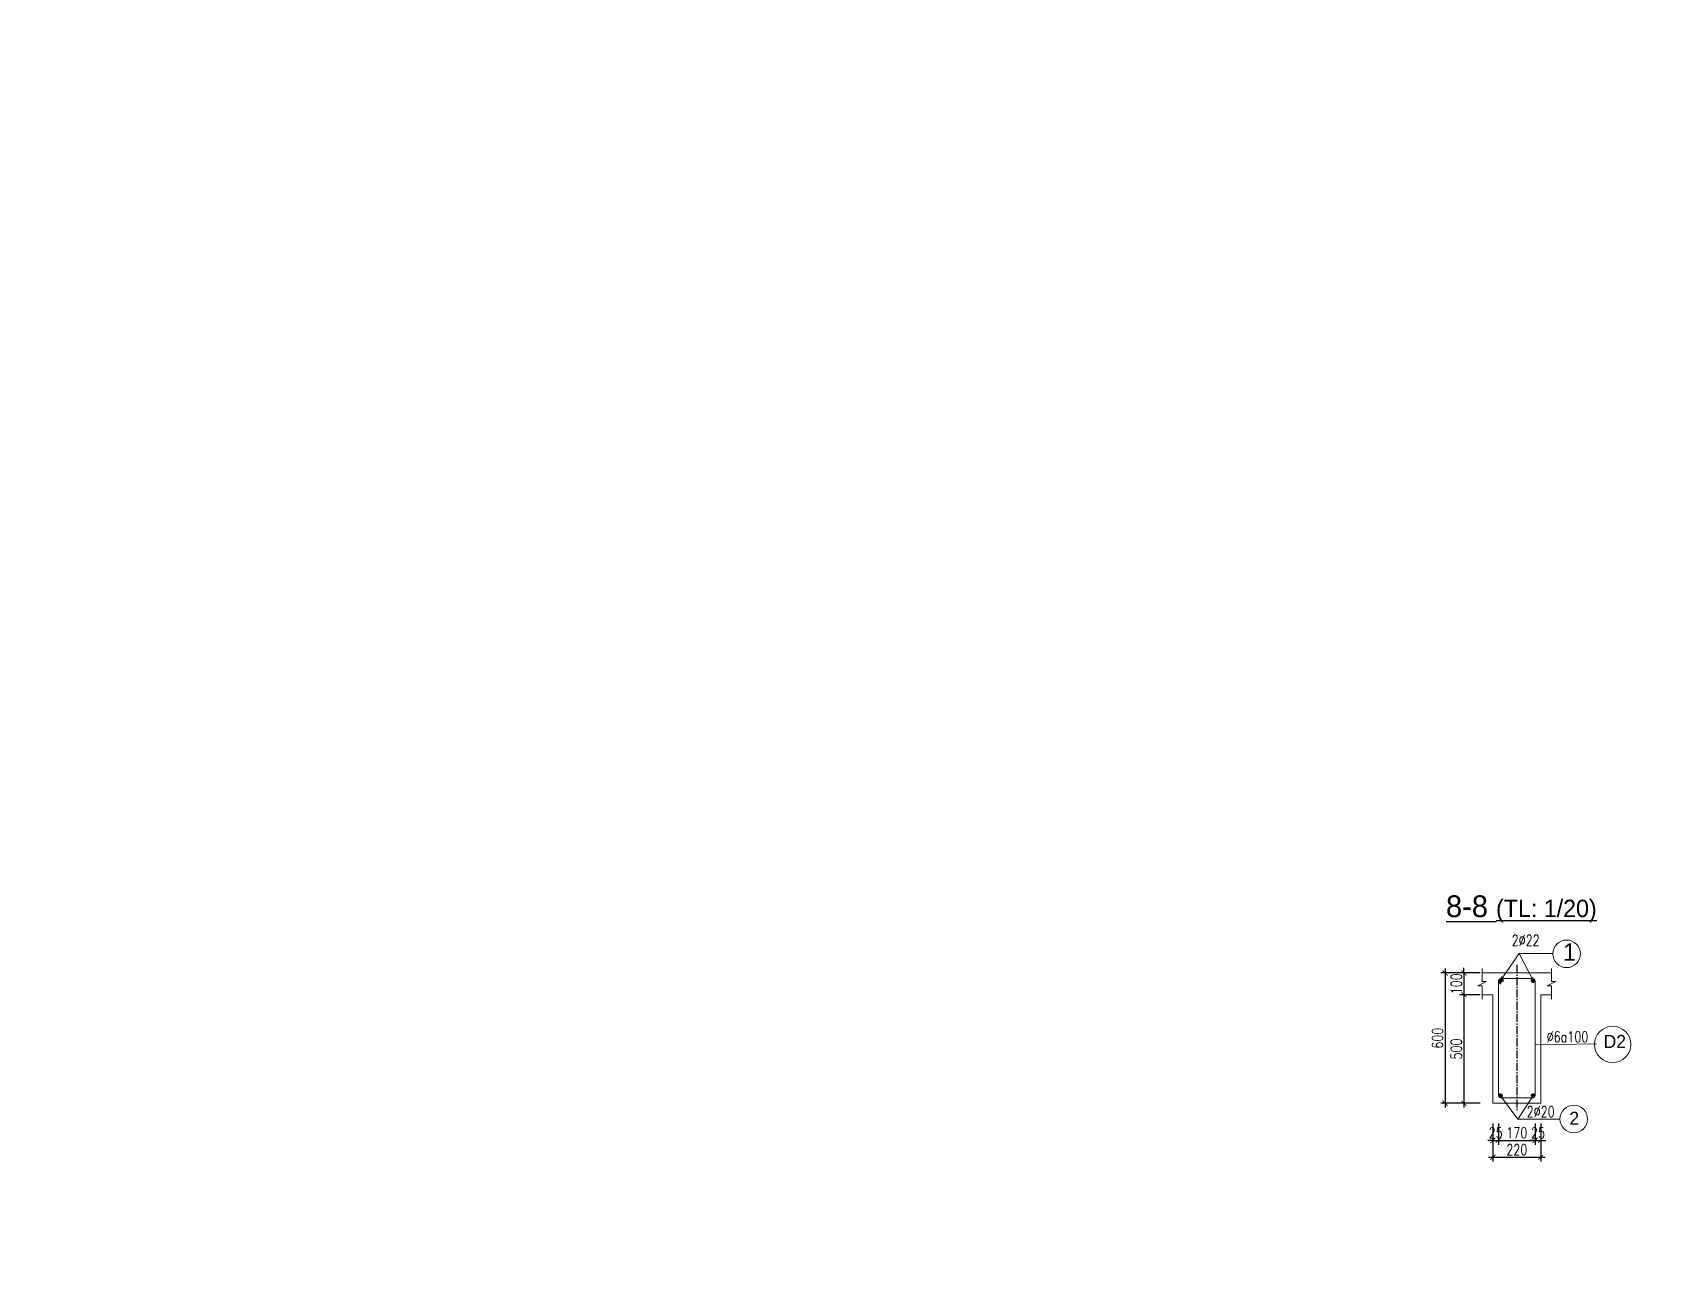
# Model space of a CAD drawing. Header units: millimetres. Extents: x -94324 to 105676, y -98316 to 125800.
# Drawn here: x -21675 to -14207, y 40870 to 46506 of the extents above; entities that cross this region are included whole.
import ezdxf

# ---------------------------------------------------------------- set-up
doc = ezdxf.new("R2010")
doc.units = ezdxf.units.MM
doc.header["$MEASUREMENT"] = 0
doc.linetypes.add('CENTER2', pattern=[1.125, 0.75, -0.125, 0.125, -0.125])
for name, color, linetype, lineweight in [('7', 7, 'Continuous', 20), ('8', 8, 'Continuous', 13), ('bao', 4, 'Continuous', 20), ('Dim', 8, 'Continuous', 15), ('THEP', 3, 'Continuous', 18), ('thepchu', 1, 'Continuous', 30)]:
    doc.layers.add(name, color=color, linetype=linetype, lineweight=lineweight)
doc.layers.add('TEXT', color=3, linetype='Continuous')
doc.layers.add('TRUCDX', color=9, linetype='CENTER2')
doc.styles.add('ROMANS', font='romans.shx', dxfattribs={"width": 0.75, "bigfont": 'vns.shx'})
doc.styles.add('romans.shx', font='romans.shx', dxfattribs={"width": 0.75, "bigfont": 'vns.shx'})
doc.styles.add('VNAVANTH', font='')
doc.styles.get('VNAVANTH').set_extended_font_data('.VnAvantH')
doc.dimstyles.new('1-20', dxfattribs={"dimscale": 20, "dimtxt": 2.5, "dimasz": 1.2, "dimexe": 1, "dimexo": 0, "dimgap": 0.5, "dimtad": 1, "dimdec": 0, "dimzin": 0, "dimdsep": 46, "dimtxsty": 'romans.shx', "dimblk": 'ARCHTICK', "dimcen": 0.09, "dimdle": 1, "dimclrd": 8, "dimclre": 8, "dimclrt": 3, "dimadec": 0, "dimazin": 0, "dimtfac": 1, "dimtdec": 0, "dimtix": 1, "dimtmove": 0, "dimatfit": 3, "dimfxl": 1, "dimtolj": 1, "dimtzin": 0, "dimarcsym": 0})

# ---------------------------------------------------------------- blocks, each defined once
blk = doc.blocks.new('thep')
at = {"layer": 'thepchu'}
for p, q in [((-0.5, 0), (0.5, 0)), ((-0.35, 0.35), (0.35, -0.35)), ((0.35, 0.35), (-0.35, -0.35)), ((0, 0.5), (0, -0.5))]:
    blk.add_line(p, q, dxfattribs=at)
at = {"layer": 'thepchu', "const_width": 0.0833}
blk.add_lwpolyline([(-0.5, 0, 1), (0.5, 0, 1), (-0.5, 0, 1)], format="xyb", dxfattribs=at)
blk = doc.blocks.new('_ArchTick')
at = {"layer": 'Dim', "color": 0, "const_width": 0.15}
blk.add_lwpolyline([(-0.5, -0.5), (0.5, 0.5)], dxfattribs=at)
blk = doc.blocks.new('*D97')
at = {"layer": 'Defpoints', "color": 0, "transparency": 16777216}
for p in [(-15006.5, 42175.5), (-15081, 42075.5), (-15006.5, 42075.5)]:
    blk.add_point(p, dxfattribs=at)
at = {"layer": 'Dim', "color": 8, "lineweight": -2, "transparency": 16777216}
for p, q in [((-15081, 42175.5), (-15081, 42199.5)), ((-15006.5, 42175.5), (-15101, 42175.5)), ((-15081, 42175.5), (-15081, 42075.5)), ((-15006.5, 42075.5), (-15101, 42075.5)), ((-15081, 42075.5), (-15081, 42051.5))]:
    blk.add_line(p, q, dxfattribs=at)
at = {"layer": 'Dim', "color": 8, "lineweight": -2, "transparency": 16777216, "xscale": 24, "yscale": 24, "zscale": 24}
for p, rotation in [((-15081, 42175.5), 270), ((-15081, 42075.5), 90)]:
    blk.add_blockref('_ArchTick', p, dxfattribs=dict(at, rotation=rotation))
at = {"layer": 'Dim', "color": 3, "transparency": 16777216, "insert": (-15116, 42125.5), "char_height": 50, "attachment_point": 5, "rotation": 90, "style": 'romans.shx'}
blk.add_mtext('\\A1;100', dxfattribs=at)
blk = doc.blocks.new('*D98')
at = {"layer": 'Defpoints', "color": 0, "transparency": 16777216}
for p in [(-15006.5, 42075.5), (-15081, 41575.5), (-15006.5, 41575.5)]:
    blk.add_point(p, dxfattribs=at)
at = {"layer": 'Dim', "color": 8, "lineweight": -2, "transparency": 16777216}
for p, q in [((-15006.5, 42075.5), (-15101, 42075.5)), ((-15081, 42095.5), (-15081, 41555.5)), ((-15006.5, 41575.5), (-15101, 41575.5))]:
    blk.add_line(p, q, dxfattribs=at)
at = {"layer": 'Dim', "color": 8, "lineweight": -2, "transparency": 16777216, "xscale": 24, "yscale": 24, "zscale": 24}
for p, rotation in [((-15081, 42075.5), 90), ((-15081, 41575.5), 270)]:
    blk.add_blockref('_ArchTick', p, dxfattribs=dict(at, rotation=rotation))
at = {"layer": 'Dim', "color": 3, "transparency": 16777216, "insert": (-15116, 41825.5), "char_height": 50, "attachment_point": 5, "rotation": 90, "style": 'romans.shx'}
blk.add_mtext('\\A1;500', dxfattribs=at)
blk = doc.blocks.new('*D99')
at = {"layer": 'Defpoints', "color": 0, "transparency": 16777216}
for p in [(-15006.5, 42175.5), (-15167.5, 41575.5), (-15006.5, 41575.5)]:
    blk.add_point(p, dxfattribs=at)
at = {"layer": 'Dim', "color": 8, "lineweight": -2, "transparency": 16777216}
for p, q in [((-15167.5, 42195.5), (-15167.5, 41555.5)), ((-15006.5, 42175.5), (-15187.5, 42175.5)), ((-15006.5, 41575.5), (-15187.5, 41575.5))]:
    blk.add_line(p, q, dxfattribs=at)
at = {"layer": 'Dim', "color": 8, "lineweight": -2, "transparency": 16777216, "xscale": 24, "yscale": 24, "zscale": 24}
for p, rotation in [((-15167.5, 42175.5), 90), ((-15167.5, 41575.5), 270)]:
    blk.add_blockref('_ArchTick', p, dxfattribs=dict(at, rotation=rotation))
at = {"layer": 'Dim', "color": 3, "transparency": 16777216, "insert": (-15202.5, 41875.5), "char_height": 50, "attachment_point": 5, "rotation": 90, "style": 'romans.shx'}
blk.add_mtext('\\A1;600', dxfattribs=at)
blk = doc.blocks.new('*D100')
at = {"layer": 'Defpoints', "color": 0, "transparency": 16777216}
for p in [(-14947.5, 41483), (-14922.5, 41483), (-14922.5, 41404.5)]:
    blk.add_point(p, dxfattribs=at)
at = {"layer": 'Dim', "color": 8, "lineweight": -2, "transparency": 16777216}
for p, q in [((-14947.5, 41483), (-14947.5, 41384.5)), ((-14922.5, 41483), (-14922.5, 41384.5)), ((-14947.5, 41404.5), (-14971.5, 41404.5)), ((-14947.5, 41404.5), (-14922.5, 41404.5)), ((-14922.5, 41404.5), (-14898.5, 41404.5))]:
    blk.add_line(p, q, dxfattribs=at)
at = {"layer": 'Dim', "color": 8, "lineweight": -2, "transparency": 16777216, "xscale": 24, "yscale": 24, "zscale": 24}
blk.add_blockref('_ArchTick', (-14947.5, 41404.5), dxfattribs=at)
at = {"layer": 'Dim', "color": 8, "lineweight": -2, "transparency": 16777216, "xscale": 24, "yscale": 24, "zscale": 24, "rotation": 180}
blk.add_blockref('_ArchTick', (-14922.5, 41404.5), dxfattribs=at)
at = {"layer": 'Dim', "color": 3, "transparency": 16777216, "insert": (-14935, 41439.5), "char_height": 50, "attachment_point": 5, "style": 'romans.shx'}
blk.add_mtext('\\A1;25', dxfattribs=at)
blk = doc.blocks.new('*D101')
at = {"layer": 'Defpoints', "color": 0, "transparency": 16777216}
for p in [(-14922.5, 41483), (-14752.5, 41483), (-14752.5, 41404.5)]:
    blk.add_point(p, dxfattribs=at)
at = {"layer": 'Dim', "color": 8, "lineweight": -2, "transparency": 16777216}
for p, q in [((-14922.5, 41483), (-14922.5, 41384.5)), ((-14752.5, 41483), (-14752.5, 41384.5)), ((-14942.5, 41404.5), (-14732.5, 41404.5))]:
    blk.add_line(p, q, dxfattribs=at)
at = {"layer": 'Dim', "color": 8, "lineweight": -2, "transparency": 16777216, "xscale": 24, "yscale": 24, "zscale": 24, "rotation": 180}
blk.add_blockref('_ArchTick', (-14922.5, 41404.5), dxfattribs=at)
at = {"layer": 'Dim', "color": 8, "lineweight": -2, "transparency": 16777216, "xscale": 24, "yscale": 24, "zscale": 24}
blk.add_blockref('_ArchTick', (-14752.5, 41404.5), dxfattribs=at)
at = {"layer": 'Dim', "color": 3, "transparency": 16777216, "insert": (-14837.5, 41439.5), "char_height": 50, "attachment_point": 5, "style": 'romans.shx'}
blk.add_mtext('\\A1;170', dxfattribs=at)
blk = doc.blocks.new('*D102')
at = {"layer": 'Defpoints', "color": 0, "transparency": 16777216}
for p in [(-14752.5, 41483), (-14727.5, 41483), (-14727.5, 41404.5)]:
    blk.add_point(p, dxfattribs=at)
at = {"layer": 'Dim', "color": 8, "lineweight": -2, "transparency": 16777216}
for p, q in [((-14752.5, 41483), (-14752.5, 41384.5)), ((-14727.5, 41483), (-14727.5, 41384.5)), ((-14752.5, 41404.5), (-14776.5, 41404.5)), ((-14752.5, 41404.5), (-14727.5, 41404.5)), ((-14727.5, 41404.5), (-14703.5, 41404.5))]:
    blk.add_line(p, q, dxfattribs=at)
at = {"layer": 'Dim', "color": 8, "lineweight": -2, "transparency": 16777216, "xscale": 24, "yscale": 24, "zscale": 24}
blk.add_blockref('_ArchTick', (-14752.5, 41404.5), dxfattribs=at)
at = {"layer": 'Dim', "color": 8, "lineweight": -2, "transparency": 16777216, "xscale": 24, "yscale": 24, "zscale": 24, "rotation": 180}
blk.add_blockref('_ArchTick', (-14727.5, 41404.5), dxfattribs=at)
at = {"layer": 'Dim', "color": 3, "transparency": 16777216, "insert": (-14740, 41439.5), "char_height": 50, "attachment_point": 5, "style": 'romans.shx'}
blk.add_mtext('\\A1;25', dxfattribs=at)
blk = doc.blocks.new('*D103')
at = {"layer": 'Defpoints', "color": 0, "transparency": 16777216}
for p in [(-14947.5, 41483), (-14727.5, 41483), (-14727.5, 41327)]:
    blk.add_point(p, dxfattribs=at)
at = {"layer": 'Dim', "color": 8, "lineweight": -2, "transparency": 16777216}
for p, q in [((-14947.5, 41483), (-14947.5, 41307)), ((-14727.5, 41483), (-14727.5, 41307)), ((-14967.5, 41327), (-14707.5, 41327))]:
    blk.add_line(p, q, dxfattribs=at)
at = {"layer": 'Dim', "color": 8, "lineweight": -2, "transparency": 16777216, "xscale": 24, "yscale": 24, "zscale": 24, "rotation": 180}
blk.add_blockref('_ArchTick', (-14947.5, 41327), dxfattribs=at)
at = {"layer": 'Dim', "color": 8, "lineweight": -2, "transparency": 16777216, "xscale": 24, "yscale": 24, "zscale": 24}
blk.add_blockref('_ArchTick', (-14727.5, 41327), dxfattribs=at)
at = {"layer": 'Dim', "color": 3, "transparency": 16777216, "insert": (-14837.5, 41362), "char_height": 50, "attachment_point": 5, "style": 'romans.shx'}
blk.add_mtext('\\A1;220', dxfattribs=at)

msp = doc.modelspace()

# ---------------------------------------------------------------- linework, layer by layer
at = {"layer": '7'}
msp.add_circle((5675.5, 1684), 100000, dxfattribs=at)
at = {"layer": '8'}
for points in [[(-14997.5, 42055.5), (-14997.5, 42115.5), (-15017.5, 42115.5), (-14977.5, 42135.5), (-14997.5, 42135.5), (-14997.5, 42195.5)], [(-14677.5, 42195.5), (-14677.5, 42135.5), (-14657.5, 42135.5), (-14697.5, 42115.5), (-14677.5, 42115.5), (-14677.5, 42055.5)]]:
    msp.add_lwpolyline(points, dxfattribs=at)
at = {"layer": 'bao'}
for p, q in [((-14677.5, 42175.5), (-14997.5, 42175.5)), ((-14947.5, 42075.5), (-14997.5, 42075.5)), ((-14947.5, 42075.5), (-14947.5, 41575.5)), ((-14727.5, 41575.5), (-14727.5, 42075.5)), ((-14677.5, 42075.5), (-14727.5, 42075.5)), ((-14947.5, 41575.5), (-14727.5, 41575.5))]:
    msp.add_line(p, q, dxfattribs=at)
at = {"layer": 'THEP'}
for p, q in [((-14912.5, 42140.5), (-14826.5, 42264.5)), ((-14826.5, 42264.5), (-14762.5, 42140.5)), ((-14826.5, 42264.5), (-14671.5, 42264.5)), ((-14919.6, 42133.4), (-14911.1, 42123.9)), ((-14912.5, 42140.5), (-14907.4, 42157.1)), ((-14899.1, 42149.9), (-14912.5, 42140.5)), ((-14907.4, 42157.1), (-14899.1, 42149.9)), ((-14905.4, 42147.6), (-14897, 42138)), ((-14764, 42154), (-14772, 42149)), ((-14772, 42149), (-14762.5, 42140.5)), ((-14762.5, 42140.5), (-14764, 42154)), ((-14752.5, 41845), (-14468.5, 41849)), ((-14912.5, 41610.5), (-14833, 41502.1)), ((-14833, 41502.1), (-14762.5, 41610.5)), ((-14833, 41502.1), (-14638.5, 41503))]:
    msp.add_line(p, q, dxfattribs=at)
for points in [[(-14922.5, 41610.5), (-14922.5, 42140.5)], [(-14912.5, 42150.5), (-14762.5, 42150.5)], [(-14752.5, 42140.5), (-14752.5, 41610.5)], [(-14762.5, 41600.5), (-14912.5, 41600.5)]]:
    msp.add_lwpolyline(points, dxfattribs=at)
for centre, radius in [((-14608, 42263.5), 63.5), ((-14396, 41846.5), 83.6), ((-14575, 41503), 63.5)]:
    msp.add_circle(centre, radius, dxfattribs=at)
at = {"layer": 'TRUCDX', "ltscale": 50}
msp.add_line((-14837.5, 42212.2), (-14837.5, 41538.8), dxfattribs=at)

# ---------------------------------------------------------------- block references
at = {"layer": 'thepchu', "yscale": 20, "zscale": 20}
for p, xscale, rotation in [((-14912.5, 42140.5), -20, 90), ((-14762.5, 42140.5), 20, 270), ((-14912.5, 41610.5), 20, 90), ((-14762.5, 41610.5), -20, 270)]:
    msp.add_blockref('thep', p, dxfattribs=dict(at, xscale=xscale, rotation=rotation))

# ---------------------------------------------------------------- texts
at = {"layer": 'TEXT', "insert": (-14816.5, 42532.7), "char_height": 100, "width": 3655.8, "attachment_point": 2, "style": 'VNAVANTH'}
msp.add_mtext('{\\L8-8 \\H0.8x;(tl: 1/20)}', dxfattribs=at)
at = {"layer": 'THEP', "attachment_point": 1}
for s, width, insert, char_height, style in [('2Ø22', 287, (-14861.1, 42350.7), 50, 'ROMANS'), ('1', 73.5, (-14624.6, 42311.5), 80, 'VNAVANTH'), ('Ø6a100', 287, (-14699.5, 41906.5), 50, 'ROMANS'), ('D2', 101.781, (-14437.1, 41890.2), 60, 'VNAVANTH'), ('2Ø20', 287, (-14791.8, 41562), 50, 'ROMANS'), ('2', 101.781, (-14595.1, 41536.4), 60, 'VNAVANTH')]:
    msp.add_mtext_dynamic_manual_height_columns(s, width=width, gutter_width=500, heights=[0], dxfattribs=dict(at, insert=insert, char_height=char_height, style=style))

# ---------------------------------------------------------------- dimensions: what is measured, and where the dimension line sits
at = {"layer": 'Dim'}
for base, p2, picture, middle in [((-15167.5, 41575.5), (-15006.5, 41575.5), '*D99', (-15202.5, 41875.5)), ((-15081, 42075.5), (-15006.5, 42075.5), '*D97', (-15116, 42125.5))]:
    dim = msp.add_linear_dim(base=base, p1=(-15006.5, 42175.5), p2=p2, angle=90, dimstyle='1-20', dxfattribs=at)
    dim.commit()
    dim.dimension.update_dxf_attribs({"geometry": picture, "text_midpoint": middle})
dim = msp.add_linear_dim(base=(-15081, 41575.5), p1=(-15006.5, 42075.5), p2=(-15006.5, 41575.5), angle=90, dimstyle='1-20', override={"dimtmove": 1}, dxfattribs=at)
dim.commit()
dim.dimension.update_dxf_attribs({"geometry": '*D98', "text_midpoint": (-15116, 41825.5)})
for base, p2, picture, middle in [((-14922.5, 41404.5), (-14922.5, 41483), '*D100', (-14935, 41439.5)), ((-14727.5, 41327), (-14727.5, 41483), '*D103', (-14837.5, 41362))]:
    dim = msp.add_linear_dim(base=base, p1=(-14947.5, 41483), p2=p2, dimstyle='1-20', dxfattribs=at)
    dim.commit()
    dim.dimension.update_dxf_attribs({"geometry": picture, "text_midpoint": middle})
for base, p1, p2, picture, middle in [((-14752.5, 41404.5), (-14922.5, 41483), (-14752.5, 41483), '*D101', (-14837.5, 41439.5)), ((-14727.5, 41404.5), (-14752.5, 41483), (-14727.5, 41483), '*D102', (-14740, 41439.5))]:
    dim = msp.add_linear_dim(base=base, p1=p1, p2=p2, dimstyle='1-20', override={"dimtmove": 1}, dxfattribs=at)
    dim.commit()
    dim.dimension.update_dxf_attribs({"geometry": picture, "text_midpoint": middle})

doc.saveas('drawing.dxf')
